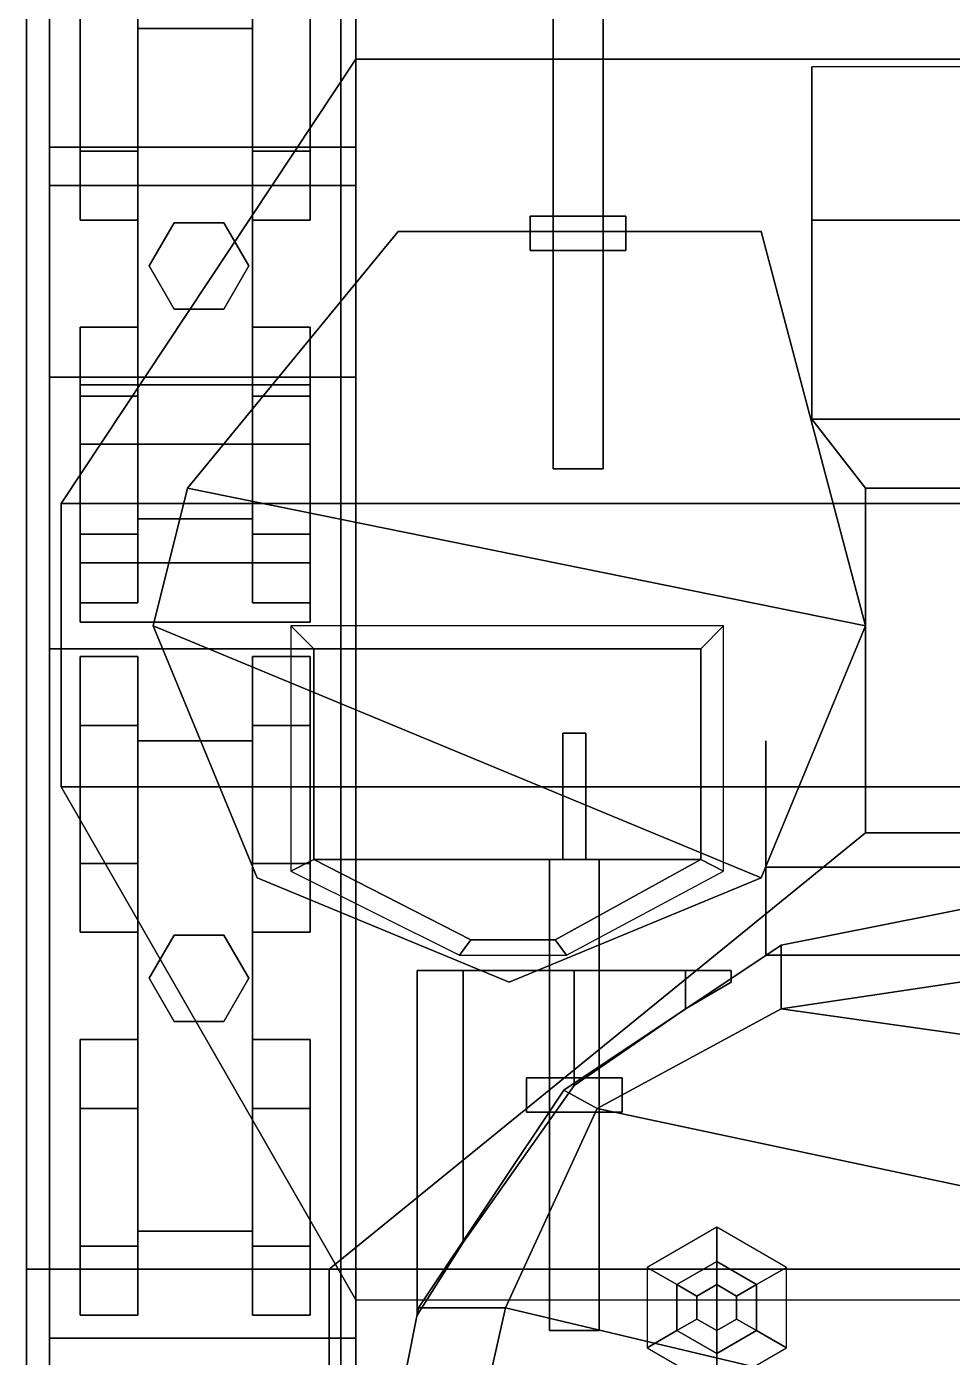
# Model space of a CAD drawing. Header units: millimetres. Extents: x -1.3 to 1.3, y -3.7 to 17.7.
# Drawn here: x -1.32 to -0.111, y 0.95 to 2.688 of the extents above; entities that cross this region are included whole.
import ezdxf

# ---------------------------------------------------------------- set-up
doc = ezdxf.new("R2010")
doc.units = ezdxf.units.MM
for name, color, linetype in [('DT-mg', 1, 'Continuous'), ('mg_turret', 2, 'Continuous'), ('mudguard', 3, 'Continuous'), ('sideshield', 4, 'Continuous'), ('suspension', 5, 'Continuous'), ('tracks', 5, 'Continuous'), ('turret', 2, 'Continuous'), ('wheel', 2, 'Continuous')]:
    doc.layers.add(name, color=color, linetype=linetype)

msp = doc.modelspace()

# ---------------------------------------------------------------- linework, layer by layer
for points in [[(-0.89, 3.095, 0.55), (-0.89, 2.645, 0.55), (-0.89, 2.645, 1.485), (-0.89, 3.365, 1.1)], [(-0.89, 3.365, 1.1), (-0.89, 2.645, 1.485), (0.89, 2.645, 1.485), (0.89, 3.365, 1.1)], [(0.89, 3.095, 0.55), (0.89, -2.845, 0.55), (-0.89, -2.845, 0.55), (-0.89, 3.095, 0.55)], [(-0.89, 1.025, 1.4), (-1.275, 1.695, 1.4), (-1.275, 2.065, 1.4), (-0.89, 2.645, 1.4)], [(-1.275, 2.065, 1.485), (1.275, 2.065, 1.485), (0.89, 2.645, 1.485), (-0.89, 2.645, 1.485)], [(-0.89, 2.645, 1.4), (-1.275, 2.065, 1.4), (-1.275, 2.065, 1.485), (-0.89, 2.645, 1.485)], [(-0.89, 2.645, 0.55), (-0.89, 1.025, 0.55), (-0.89, 1.025, 1.4), (-0.89, 2.645, 1.4)], [(-0.295, 2.435, 1.86), (0.295, 2.435, 1.86), (0.295, 2.635, 1.485), (-0.295, 2.635, 1.485)], [(-0.295, 2.635, 1.485), (-0.295, 2.175, 1.485), (-0.295, 2.175, 1.86), (-0.295, 2.435, 1.86)], [(-0.295, 2.175, 1.86), (0.295, 2.175, 1.86), (0.295, 2.435, 1.86), (-0.295, 2.435, 1.86)], [(-0.225, 2.085, 1.86), (0.225, 2.085, 1.86), (0.295, 2.175, 1.86), (-0.295, 2.175, 1.86)], [(-0.295, 2.175, 1.485), (-0.225, 2.085, 1.485), (-0.225, 2.085, 1.86), (-0.295, 2.175, 1.86)], [(-0.225, 1.635, 1.86), (0.225, 1.635, 1.86), (0.225, 2.085, 1.86), (-0.225, 2.085, 1.86)], [(-0.225, 2.085, 1.485), (-0.225, 1.635, 1.485), (-0.225, 1.635, 1.86), (-0.225, 2.085, 1.86)], [(-1.275, 1.695, 1.485), (1.275, 1.695, 1.485), (1.275, 2.065, 1.485), (-1.275, 2.065, 1.485)], [(-1.275, 2.065, 1.4), (-1.275, 1.695, 1.4), (-1.275, 1.695, 1.485), (-1.275, 2.065, 1.485)], [(-0.89, 1.025, 1.485), (0.89, 1.025, 1.485), (1.275, 1.695, 1.485), (-1.275, 1.695, 1.485)], [(-1.275, 1.695, 1.4), (-0.89, 1.025, 1.4), (-0.89, 1.025, 1.485), (-1.275, 1.695, 1.485)], [(-0.925, 1.065, 1.86), (0.915, 1.065, 1.86), (0.225, 1.635, 1.86), (-0.225, 1.635, 1.86)], [(-0.225, 1.635, 1.485), (-0.925, 1.065, 1.485), (-0.925, 1.065, 1.86), (-0.225, 1.635, 1.86)], [(-0.925, 0.695, 1.86), (0.915, 0.695, 1.86), (0.915, 1.065, 1.86), (-0.925, 1.065, 1.86)], [(-0.925, 1.065, 1.43), (-0.925, 0.695, 1.41), (-0.925, 0.695, 1.86), (-0.925, 1.065, 1.86)], [(-0.89, 1.025, 0.55), (-0.89, -2.845, 0.55), (-0.89, -2.845, 1.25), (-0.89, 1.025, 1.43)]]:
    msp.add_3dface(points)
at = {"layer": 'DT-mg'}
for points in [[(-0.6325, 2.725, 1.74), (-0.6325, 2.725, 1.675), (-0.6325, 2.11, 1.675), (-0.6325, 2.11, 1.74)], [(-0.6325, 2.11, 1.675), (-0.6325, 2.725, 1.675), (-0.5675, 2.725, 1.675), (-0.5675, 2.11, 1.675)], [(-0.5675, 2.11, 1.74), (-0.5675, 2.725, 1.74), (-0.6325, 2.725, 1.74), (-0.6325, 2.11, 1.74)], [(-0.5675, 2.11, 1.675), (-0.5675, 2.725, 1.675), (-0.5675, 2.725, 1.74), (-0.5675, 2.11, 1.74)], [(-0.6625, 2.44, 1.765), (-0.6625, 2.44, 1.64), (-0.6625, 2.395, 1.64), (-0.6625, 2.395, 1.765)], [(-0.5375, 2.44, 1.765), (-0.5375, 2.44, 1.64), (-0.6625, 2.44, 1.64), (-0.6625, 2.44, 1.765)], [(-0.6625, 2.395, 1.64), (-0.6625, 2.44, 1.64), (-0.5375, 2.44, 1.64), (-0.5375, 2.395, 1.64)], [(-0.5375, 2.395, 1.765), (-0.5375, 2.44, 1.765), (-0.6625, 2.44, 1.765), (-0.6625, 2.395, 1.765)], [(-0.5375, 2.395, 1.64), (-0.5375, 2.44, 1.64), (-0.5375, 2.44, 1.765), (-0.5375, 2.395, 1.765)], [(-0.6625, 2.395, 1.765), (-0.6625, 2.395, 1.64), (-0.5375, 2.395, 1.64), (-0.5375, 2.395, 1.765)], [(-0.62, 1.765, 2.355), (-0.62, 1.765, 2.325), (-0.62, 1.6, 2.325), (-0.62, 1.6, 2.355)], [(-0.59, 1.765, 2.355), (-0.59, 1.765, 2.325), (-0.62, 1.765, 2.325), (-0.62, 1.765, 2.355)], [(-0.62, 1.6, 2.325), (-0.62, 1.765, 2.325), (-0.59, 1.765, 2.325), (-0.59, 1.6, 2.325)], [(-0.59, 1.6, 2.355), (-0.59, 1.765, 2.355), (-0.62, 1.765, 2.355), (-0.62, 1.6, 2.355)], [(-0.59, 1.6, 2.325), (-0.59, 1.765, 2.325), (-0.59, 1.765, 2.355), (-0.59, 1.6, 2.355)], [(-0.6375, 1.6, 2.36), (-0.6375, 1.6, 2.295), (-0.6375, 0.985, 2.295), (-0.6375, 0.985, 2.36)], [(-0.5725, 1.6, 2.36), (-0.5725, 1.6, 2.295), (-0.6375, 1.6, 2.295), (-0.6375, 1.6, 2.36)], [(-0.6375, 0.985, 2.295), (-0.6375, 1.6, 2.295), (-0.5725, 1.6, 2.295), (-0.5725, 0.985, 2.295)], [(-0.5725, 0.985, 2.36), (-0.5725, 1.6, 2.36), (-0.6375, 1.6, 2.36), (-0.6375, 0.985, 2.36)], [(-0.5725, 0.985, 2.295), (-0.5725, 1.6, 2.295), (-0.5725, 1.6, 2.36), (-0.5725, 0.985, 2.36)], [(-0.6675, 1.315, 2.385), (-0.6675, 1.315, 2.26), (-0.6675, 1.27, 2.26), (-0.6675, 1.27, 2.385)], [(-0.5425, 1.315, 2.385), (-0.5425, 1.315, 2.26), (-0.6675, 1.315, 2.26), (-0.6675, 1.315, 2.385)], [(-0.6675, 1.27, 2.26), (-0.6675, 1.315, 2.26), (-0.5425, 1.315, 2.26), (-0.5425, 1.27, 2.26)], [(-0.5425, 1.27, 2.385), (-0.5425, 1.315, 2.385), (-0.6675, 1.315, 2.385), (-0.6675, 1.27, 2.385)], [(-0.5425, 1.27, 2.26), (-0.5425, 1.315, 2.26), (-0.5425, 1.315, 2.385), (-0.5425, 1.27, 2.385)], [(-0.6675, 1.27, 2.385), (-0.6675, 1.27, 2.26), (-0.5425, 1.27, 2.26), (-0.5425, 1.27, 2.385)]]:
    msp.add_3dface(points, dxfattribs=at)
at = {"layer": 'mg_turret'}
for points in [[(-0.835, 2.42, 1.895), (-1.11, 2.085, 1.935), (-0.225, 1.905, 1.96), (-0.3612, 2.42, 1.895)], [(-0.835, 2.42, 1.485), (-1.11, 2.085, 1.485), (-1.11, 2.085, 1.935), (-0.835, 2.42, 1.895)], [(-0.3612, 2.42, 1.485), (-0.835, 2.42, 1.485), (-0.835, 2.42, 1.895), (-0.3612, 2.42, 1.895)], [(-0.225, 1.905, 1.485), (-0.3612, 2.42, 1.485), (-0.3612, 2.42, 1.895), (-0.225, 1.905, 1.96)], [(-1.11, 2.085, 1.935), (-1.155, 1.905, 1.96), (-0.3612, 1.5762, 1.96), (-0.225, 1.905, 1.96)], [(-1.11, 2.085, 1.485), (-1.155, 1.905, 1.485), (-1.155, 1.905, 1.96), (-1.11, 2.085, 1.935)], [(-1.155, 1.905, 1.96), (-1.0188, 1.5762, 1.96), (-0.69, 1.44, 1.96), (-0.3612, 1.5762, 1.96)], [(-1.155, 1.905, 1.485), (-1.0188, 1.5762, 1.485), (-1.0188, 1.5762, 1.96), (-1.155, 1.905, 1.96)], [(-0.975, 1.905, 1.96), (-0.975, 1.585, 1.96), (-0.945, 1.6, 2.01), (-0.945, 1.875, 2.01)], [(-0.41, 1.905, 1.96), (-0.975, 1.905, 1.96), (-0.945, 1.875, 2.01), (-0.44, 1.875, 2.01)], [(-0.44, 1.875, 2.01), (-0.44, 1.6, 2.01), (-0.41, 1.585, 1.96), (-0.41, 1.905, 1.96)], [(-0.3612, 1.5762, 1.485), (-0.225, 1.905, 1.485), (-0.225, 1.905, 1.96), (-0.3612, 1.5762, 1.96)], [(-0.945, 1.875, 2.01), (-0.945, 1.6, 2.01), (-0.44, 1.6, 2.01), (-0.44, 1.875, 2.01)], [(-0.975, 1.585, 1.96), (-0.755, 1.475, 1.96), (-0.74, 1.495, 2.01), (-0.945, 1.6, 2.01)], [(-0.945, 1.6, 2.01), (-0.74, 1.495, 2.01), (-0.63, 1.495, 2.01), (-0.44, 1.6, 2.01)], [(-0.44, 1.6, 2.01), (-0.63, 1.495, 2.01), (-0.615, 1.475, 1.96), (-0.41, 1.585, 1.96)], [(-1.0188, 1.5762, 1.485), (-0.69, 1.44, 1.485), (-0.69, 1.44, 1.96), (-1.0188, 1.5762, 1.96)], [(-0.69, 1.44, 1.485), (-0.3612, 1.5762, 1.485), (-0.3612, 1.5762, 1.96), (-0.69, 1.44, 1.96)], [(-0.63, 1.495, 2.01), (-0.74, 1.495, 2.01), (-0.755, 1.475, 1.96), (-0.615, 1.475, 1.96)]]:
    msp.add_3dface(points, dxfattribs=at)
at = {"layer": 'mudguard'}
for points in [[(-1.32, 3.42, 1.43), (-0.89, 3.42, 1.43), (-0.89, 1.065, 1.43), (-1.32, 1.065, 1.43)], [(-0.89, 3.42, 1.43), (-1.32, 3.42, 1.43), (-1.32, 1.065, 1.43), (-0.89, 1.065, 1.43)], [(-1.32, 1.065, 1.43), (-0.89, 1.065, 1.43), (-0.89, -2.845, 1.25), (-1.32, -2.845, 1.25)], [(-0.89, 1.065, 1.43), (-1.32, 1.065, 1.43), (-1.32, -2.845, 1.25), (-0.89, -2.845, 1.25)]]:
    msp.add_3dface(points, dxfattribs=at)
at = {"layer": 'sideshield'}
for points in [[(-1.29, 2.565, 0.38), (-1.29, 2.5, 0.31), (-1.29, -2.43, 0.31), (-1.29, -2.51, 0.38)], [(-1.29, 2.5, 0.31), (-1.29, 2.565, 0.38), (-1.29, -2.51, 0.38), (-1.29, -2.43, 0.31)], [(-1.29, 2.53, 0.56), (-1.29, 2.565, 0.38), (-1.29, -2.51, 0.38), (-1.29, -2.465, 0.56)], [(-1.29, 2.565, 0.38), (-1.29, 2.53, 0.56), (-1.29, -2.465, 0.56), (-1.29, -2.51, 0.38)], [(-1.29, 2.53, 0.56), (-1.29, -2.465, 0.56), (-1.29, -2.395, 0.855), (-1.29, 2.48, 0.855)], [(-0.89, 2.48, 0.855), (-0.89, 2.53, 0.56), (-1.29, 2.53, 0.56), (-1.29, 2.48, 0.855)], [(-0.89, 2.53, 0.56), (-0.89, -2.465, 0.56), (-1.29, -2.465, 0.56), (-1.29, 2.53, 0.56)], [(-1.29, 2.48, 0.855), (-1.29, -2.395, 0.855), (-0.89, -2.395, 0.855), (-0.89, 2.48, 0.855)], [(-0.89, 2.48, 1.11), (-0.89, 2.48, 0.855), (-1.29, 2.48, 0.855), (-1.29, 2.48, 0.925)], [(-1.29, 2.48, 0.925), (-1.29, 2.23, 0.925), (-0.89, 2.23, 1.11), (-0.89, 2.48, 1.11)], [(-1.29, 2.48, 0.855), (-1.29, 2.23, 0.855), (-1.29, 2.23, 0.925), (-1.29, 2.48, 0.925)], [(-1.29, 2.23, 0.925), (-1.29, 2.23, 0.855), (-0.89, 2.23, 0.855), (-0.89, 2.23, 1.11)], [(-1.29, 1.875, 0.925), (-1.29, 0.975, 0.925), (-0.89, 0.975, 1.1), (-0.89, 1.875, 1.11)], [(-0.89, 1.875, 1.11), (-0.89, 1.875, 0.855), (-1.29, 1.875, 0.855), (-1.29, 1.875, 0.925)], [(-1.29, 1.875, 0.855), (-1.29, 0.975, 0.855), (-1.29, 0.975, 0.925), (-1.29, 1.875, 0.925)], [(-1.29, 0.975, 0.925), (-1.29, 0.975, 0.855), (-0.89, 0.975, 0.855), (-0.89, 0.975, 1.1)]]:
    msp.add_3dface(points, dxfattribs=at)
at = {"layer": 'suspension'}
for points in [[(-1.175, 2.685, 0.13), (-1.175, 2.045, 0.13), (-1.175, 2.045, 0.24), (-1.175, 2.685, 0.24)], [(-1.025, 2.685, 0.24), (-1.025, 2.685, 0.13), (-1.175, 2.685, 0.13), (-1.175, 2.685, 0.24)], [(-1.025, 2.685, 0.13), (-1.025, 2.045, 0.13), (-1.175, 2.045, 0.13), (-1.175, 2.685, 0.13)], [(-1.175, 2.685, 0.24), (-1.175, 2.045, 0.24), (-1.025, 2.045, 0.24), (-1.025, 2.685, 0.24)], [(-1.025, 2.045, 0.24), (-1.025, 2.045, 0.13), (-1.025, 2.685, 0.13), (-1.025, 2.685, 0.24)], [(-1.1275, 2.4313, 0.24), (-1.16, 2.375, 0.24), (-1.16, 2.375, 0.56), (-1.1275, 2.4313, 0.56)], [(-1.0625, 2.4313, 0.24), (-1.1275, 2.4313, 0.24), (-1.1275, 2.4313, 0.56), (-1.0625, 2.4313, 0.56)], [(-1.03, 2.375, 0.24), (-1.0625, 2.4313, 0.24), (-1.0625, 2.4313, 0.56), (-1.03, 2.375, 0.56)], [(-1.16, 2.375, 0.24), (-1.1275, 2.3187, 0.24), (-1.1275, 2.3187, 0.56), (-1.16, 2.375, 0.56)], [(-1.0625, 2.3187, 0.24), (-1.03, 2.375, 0.24), (-1.03, 2.375, 0.56), (-1.0625, 2.3187, 0.56)], [(-1.1275, 2.3187, 0.24), (-1.0625, 2.3187, 0.24), (-1.0625, 2.3187, 0.56), (-1.1275, 2.3187, 0.56)], [(-1.175, 2.045, 0.24), (-1.175, 2.045, 0.13), (-1.025, 2.045, 0.13), (-1.025, 2.045, 0.24)], [(-1.025, 1.755, 0.24), (-1.025, 1.755, 0.13), (-1.175, 1.755, 0.13), (-1.175, 1.755, 0.24)], [(-1.175, 1.755, 0.13), (-1.175, 1.115, 0.13), (-1.175, 1.115, 0.24), (-1.175, 1.755, 0.24)], [(-1.025, 1.755, 0.13), (-1.025, 1.115, 0.13), (-1.175, 1.115, 0.13), (-1.175, 1.755, 0.13)], [(-1.175, 1.755, 0.24), (-1.175, 1.115, 0.24), (-1.025, 1.115, 0.24), (-1.025, 1.755, 0.24)], [(-1.025, 1.115, 0.24), (-1.025, 1.115, 0.13), (-1.025, 1.755, 0.13), (-1.025, 1.755, 0.24)], [(-1.1275, 1.5013, 0.24), (-1.16, 1.445, 0.24), (-1.16, 1.445, 0.56), (-1.1275, 1.5013, 0.56)], [(-1.0625, 1.5013, 0.24), (-1.1275, 1.5013, 0.24), (-1.1275, 1.5013, 0.56), (-1.0625, 1.5013, 0.56)], [(-1.03, 1.445, 0.24), (-1.0625, 1.5013, 0.24), (-1.0625, 1.5013, 0.56), (-1.03, 1.445, 0.56)], [(-1.16, 1.445, 0.24), (-1.1275, 1.3887, 0.24), (-1.1275, 1.3887, 0.56), (-1.16, 1.445, 0.56)], [(-1.0625, 1.3887, 0.24), (-1.03, 1.445, 0.24), (-1.03, 1.445, 0.56), (-1.0625, 1.3887, 0.56)], [(-1.1275, 1.3887, 0.24), (-1.0625, 1.3887, 0.24), (-1.0625, 1.3887, 0.56), (-1.1275, 1.3887, 0.56)], [(-1.175, 1.115, 0.24), (-1.175, 1.115, 0.13), (-1.025, 1.115, 0.13), (-1.025, 1.115, 0.24)]]:
    msp.add_3dface(points, dxfattribs=at)
at = {"layer": 'tracks'}
for points in [[(-0.91, 3.185, 1.34), (-1.29, 3.185, 1.34), (-1.29, -3.29, 1.185), (-0.91, -3.29, 1.185)], [(-1.29, 3.185, 1.34), (-0.91, 3.185, 1.34), (-0.91, -3.29, 1.185), (-1.29, -3.29, 1.185)], [(-1.29, -2.63), (-0.91, -2.63), (-0.91, 2.735), (-1.29, 2.735)], [(-0.91, -2.63), (-1.29, -2.63), (-1.29, 2.735), (-0.91, 2.735)]]:
    msp.add_3dface(points, dxfattribs=at)
at = {"layer": 'turret'}
for points in [[(-0.355, 1.755, 2.02), (-0.355, 1.59, 2.02), (-0.355, 1.59, 2.5), (-0.355, 1.755, 2.5)], [(-0.355, 1.59, 2.02), (-0.355, 1.755, 2.02), (-0.355, 1.755, 2.5), (-0.355, 1.59, 2.5)], [(-0.355, 1.59, 2.02), (-0.355, 1.475, 2.02), (-0.355, 1.475, 2.5), (-0.355, 1.59, 2.5)], [(0.355, 1.59, 2.5), (0.355, 1.59, 2.02), (-0.355, 1.59, 2.02), (-0.355, 1.59, 2.5)], [(0.355, 1.59, 2.02), (0.355, 1.475, 2.02), (-0.355, 1.475, 2.02), (-0.355, 1.59, 2.02)], [(-0.355, 1.59, 2.5), (-0.355, 1.475, 2.5), (0.355, 1.475, 2.5), (0.355, 1.59, 2.5)], [(-0.3348, 1.4884, 2.525), (0, 1.555, 2.525), (0, 1.555, 1.86), (-0.3348, 1.4884, 1.86)], [(-0.3348, 1.405, 2.595), (0, 1.455, 2.595), (0, 1.555, 2.525), (-0.3348, 1.4884, 2.525)], [(-0.6187, 1.2987, 2.525), (-0.3348, 1.4884, 2.525), (-0.3348, 1.4884, 1.86), (-0.6187, 1.2987, 1.86)], [(-0.575, 1.275, 2.595), (-0.3348, 1.405, 2.595), (-0.3348, 1.4884, 2.525), (-0.6187, 1.2987, 2.525)], [(-0.75, 1.455, 2.4), (-0.81, 1.455, 2.255), (-0.81, 1.005, 2.255), (-0.75, 1.1, 2.4)], [(-0.81, 1.455, 2.255), (-0.75, 1.455, 2.11), (-0.75, 1.1, 2.11), (-0.81, 1.005, 2.255)], [(-0.81, 1.455, 2.255), (-0.75, 1.455, 2.4), (-0.75, 1.1, 2.4), (-0.81, 1.005, 2.255)], [(-0.75, 1.455, 2.11), (-0.81, 1.455, 2.255), (-0.81, 1.005, 2.255), (-0.75, 1.1, 2.11)], [(-0.605, 1.455, 2.46), (-0.75, 1.455, 2.4), (-0.75, 1.1, 2.4), (-0.605, 1.305, 2.46)], [(-0.75, 1.455, 2.11), (-0.605, 1.455, 2.05), (-0.605, 1.305, 2.05), (-0.75, 1.1, 2.11)], [(-0.75, 1.455, 2.4), (-0.605, 1.455, 2.46), (-0.605, 1.305, 2.46), (-0.75, 1.1, 2.4)], [(-0.605, 1.455, 2.05), (-0.75, 1.455, 2.11), (-0.75, 1.1, 2.11), (-0.605, 1.305, 2.05)], [(-0.46, 1.455, 2.4), (-0.605, 1.455, 2.46), (-0.605, 1.305, 2.46), (-0.46, 1.405, 2.4)], [(-0.605, 1.455, 2.05), (-0.46, 1.455, 2.11), (-0.46, 1.405, 2.11), (-0.605, 1.305, 2.05)], [(-0.605, 1.455, 2.46), (-0.46, 1.455, 2.4), (-0.46, 1.405, 2.4), (-0.605, 1.305, 2.46)], [(-0.46, 1.455, 2.11), (-0.605, 1.455, 2.05), (-0.605, 1.305, 2.05), (-0.46, 1.405, 2.11)], [(-0.4, 1.455, 2.255), (-0.46, 1.455, 2.4), (-0.46, 1.405, 2.4), (-0.4, 1.44, 2.255)], [(-0.46, 1.455, 2.11), (-0.4, 1.455, 2.255), (-0.4, 1.44, 2.255), (-0.46, 1.405, 2.11)], [(-0.46, 1.455, 2.4), (-0.4, 1.455, 2.255), (-0.4, 1.44, 2.255), (-0.46, 1.405, 2.4)], [(-0.4, 1.455, 2.255), (-0.46, 1.455, 2.11), (-0.46, 1.405, 2.11), (-0.4, 1.44, 2.255)], [(0.3348, 1.405, 2.595), (0, 1.455, 2.595), (-0.3348, 1.405, 2.595), (0.585, 1.275, 2.595)], [(0.585, 1.275, 2.595), (-0.3348, 1.405, 2.595), (-0.575, 1.275, 2.595), (0.65, 1.0148, 2.595)], [(-0.8084, 1.0148, 2.525), (-0.6187, 1.2987, 2.525), (-0.6187, 1.2987, 1.86), (-0.8084, 1.0148, 1.86)], [(-0.695, 1.0148, 2.595), (-0.575, 1.275, 2.595), (-0.6187, 1.2987, 2.525), (-0.8084, 1.0148, 2.525)], [(0.65, 1.0148, 2.595), (-0.575, 1.275, 2.595), (-0.695, 1.0148, 2.595), (0.715, 0.68, 2.595)], [(-0.4191, 1.12, 2.595), (-0.51, 1.0675, 2.595), (-0.471, 1.045, 2.685), (-0.4191, 1.075, 2.685)], [(-0.3281, 1.0675, 2.595), (-0.4191, 1.12, 2.595), (-0.4191, 1.075, 2.685), (-0.3671, 1.045, 2.685)], [(-0.51, 1.0675, 2.595), (-0.51, 0.9625, 2.595), (-0.471, 0.985, 2.685), (-0.471, 1.045, 2.685)], [(-0.4191, 1.075, 2.745), (-0.471, 1.045, 2.745), (-0.445, 1.03, 2.825), (-0.4191, 1.045, 2.825)], [(-0.4191, 1.075, 2.685), (-0.471, 1.045, 2.685), (-0.471, 1.045, 2.745), (-0.4191, 1.075, 2.745)], [(-0.3671, 1.045, 2.745), (-0.4191, 1.075, 2.745), (-0.4191, 1.045, 2.825), (-0.3931, 1.03, 2.825)], [(-0.3671, 1.045, 2.685), (-0.4191, 1.075, 2.685), (-0.4191, 1.075, 2.745), (-0.3671, 1.045, 2.745)], [(-0.3281, 0.9625, 2.595), (-0.3281, 1.0675, 2.595), (-0.3671, 1.045, 2.685), (-0.3671, 0.985, 2.685)], [(-0.471, 1.045, 2.745), (-0.471, 0.985, 2.745), (-0.445, 1, 2.825), (-0.445, 1.03, 2.825)], [(-0.471, 1.045, 2.685), (-0.471, 0.985, 2.685), (-0.471, 0.985, 2.745), (-0.471, 1.045, 2.745)], [(-0.445, 1.03, 2.825), (-0.445, 1, 2.825), (-0.4191, 0.985, 2.825), (-0.4191, 1.045, 2.825)], [(-0.4191, 1.045, 2.825), (-0.4191, 0.985, 2.825), (-0.3931, 1, 2.825), (-0.3931, 1.03, 2.825)], [(-0.3671, 0.985, 2.745), (-0.3671, 1.045, 2.745), (-0.3931, 1.03, 2.825), (-0.3931, 1, 2.825)], [(-0.3671, 0.985, 2.685), (-0.3671, 1.045, 2.685), (-0.3671, 1.045, 2.745), (-0.3671, 0.985, 2.745)], [(-0.875, 0.68, 2.525), (-0.8084, 1.0148, 2.525), (-0.8084, 1.0148, 1.86), (-0.875, 0.68, 1.86)], [(-0.77, 0.68, 2.595), (-0.695, 1.0148, 2.595), (-0.8084, 1.0148, 2.525), (-0.875, 0.68, 2.525)], [(0.715, 0.68, 2.595), (-0.695, 1.0148, 2.595), (-0.77, 0.68, 2.595), (0.65, 0.3452, 2.595)], [(-0.471, 0.985, 2.745), (-0.4191, 0.955, 2.745), (-0.4191, 0.985, 2.825), (-0.445, 1, 2.825)], [(-0.4191, 0.955, 2.745), (-0.3671, 0.985, 2.745), (-0.3931, 1, 2.825), (-0.4191, 0.985, 2.825)], [(-0.51, 0.9625, 2.595), (-0.4191, 0.91, 2.595), (-0.4191, 0.955, 2.685), (-0.471, 0.985, 2.685)], [(-0.471, 0.985, 2.685), (-0.4191, 0.955, 2.685), (-0.4191, 0.955, 2.745), (-0.471, 0.985, 2.745)], [(-0.4191, 0.91, 2.595), (-0.3281, 0.9625, 2.595), (-0.3671, 0.985, 2.685), (-0.4191, 0.955, 2.685)], [(-0.4191, 0.955, 2.685), (-0.3671, 0.985, 2.685), (-0.3671, 0.985, 2.745), (-0.4191, 0.955, 2.745)]]:
    msp.add_3dface(points, dxfattribs=at)
at = {"layer": 'wheel'}
for points in [[(-1.25, 2.525, 0.3409), (-1.25, 2.705, 0.3409), (-1.25, 2.795, 0.185), (-1.25, 2.435, 0.185)], [(-1.25, 2.435, 0.185), (-1.25, 2.795, 0.185), (-1.25, 2.705, 0.0291), (-1.25, 2.525, 0.0291)], [(-1.175, 2.435, 0.185), (-1.175, 2.795, 0.185), (-1.175, 2.705, 0.3409), (-1.175, 2.525, 0.3409)], [(-1.175, 2.525, 0.0291), (-1.175, 2.705, 0.0291), (-1.175, 2.795, 0.185), (-1.175, 2.435, 0.185)], [(-1.025, 2.525, 0.3409), (-1.025, 2.705, 0.3409), (-1.025, 2.795, 0.185), (-1.025, 2.435, 0.185)], [(-1.025, 2.435, 0.185), (-1.025, 2.795, 0.185), (-1.025, 2.705, 0.0291), (-1.025, 2.525, 0.0291)], [(-0.95, 2.435, 0.185), (-0.95, 2.795, 0.185), (-0.95, 2.705, 0.3409), (-0.95, 2.525, 0.3409)], [(-0.95, 2.525, 0.0291), (-0.95, 2.705, 0.0291), (-0.95, 2.795, 0.185), (-0.95, 2.435, 0.185)], [(-1.175, 2.705, 0.0291), (-1.175, 2.525, 0.0291), (-1.25, 2.525, 0.0291), (-1.25, 2.705, 0.0291)], [(-1.175, 2.525, 0.3409), (-1.175, 2.705, 0.3409), (-1.25, 2.705, 0.3409), (-1.25, 2.525, 0.3409)], [(-0.95, 2.705, 0.0291), (-0.95, 2.525, 0.0291), (-1.025, 2.525, 0.0291), (-1.025, 2.705, 0.0291)], [(-0.95, 2.525, 0.3409), (-0.95, 2.705, 0.3409), (-1.025, 2.705, 0.3409), (-1.025, 2.525, 0.3409)], [(-1.175, 2.435, 0.185), (-1.175, 2.525, 0.3409), (-1.25, 2.525, 0.3409), (-1.25, 2.435, 0.185)], [(-1.175, 2.525, 0.0291), (-1.175, 2.435, 0.185), (-1.25, 2.435, 0.185), (-1.25, 2.525, 0.0291)], [(-0.95, 2.435, 0.185), (-0.95, 2.525, 0.3409), (-1.025, 2.525, 0.3409), (-1.025, 2.435, 0.185)], [(-0.95, 2.525, 0.0291), (-0.95, 2.435, 0.185), (-1.025, 2.435, 0.185), (-1.025, 2.525, 0.0291)], [(-1.25, 2.025, 0.3409), (-1.25, 2.205, 0.3409), (-1.25, 2.295, 0.185), (-1.25, 1.935, 0.185)], [(-1.175, 2.205, 0.3409), (-1.175, 2.295, 0.185), (-1.25, 2.295, 0.185), (-1.25, 2.205, 0.3409)], [(-1.25, 1.935, 0.185), (-1.25, 2.295, 0.185), (-1.25, 2.205, 0.0291), (-1.25, 2.025, 0.0291)], [(-1.175, 2.295, 0.185), (-1.175, 2.205, 0.0291), (-1.25, 2.205, 0.0291), (-1.25, 2.295, 0.185)], [(-1.175, 1.935, 0.185), (-1.175, 2.295, 0.185), (-1.175, 2.205, 0.3409), (-1.175, 2.025, 0.3409)], [(-1.175, 2.025, 0.0291), (-1.175, 2.205, 0.0291), (-1.175, 2.295, 0.185), (-1.175, 1.935, 0.185)], [(-1.025, 2.025, 0.3409), (-1.025, 2.205, 0.3409), (-1.025, 2.295, 0.185), (-1.025, 1.935, 0.185)], [(-0.95, 2.205, 0.3409), (-0.95, 2.295, 0.185), (-1.025, 2.295, 0.185), (-1.025, 2.205, 0.3409)], [(-1.025, 1.935, 0.185), (-1.025, 2.295, 0.185), (-1.025, 2.205, 0.0291), (-1.025, 2.025, 0.0291)], [(-0.95, 2.295, 0.185), (-0.95, 2.205, 0.0291), (-1.025, 2.205, 0.0291), (-1.025, 2.295, 0.185)], [(-0.95, 1.935, 0.185), (-0.95, 2.295, 0.185), (-0.95, 2.205, 0.3409), (-0.95, 2.025, 0.3409)], [(-0.95, 2.025, 0.0291), (-0.95, 2.205, 0.0291), (-0.95, 2.295, 0.185), (-0.95, 1.935, 0.185)], [(-0.95, 2.22, 1.12), (-0.95, 2.1425, 0.9858), (-1.25, 2.1425, 0.9858), (-1.25, 2.22, 1.12)], [(-1.25, 1.9875, 0.9858), (-1.25, 2.1425, 1.2542), (-1.25, 2.22, 1.12), (-1.25, 2.1425, 0.9858)], [(-0.95, 2.1425, 1.2542), (-0.95, 2.22, 1.12), (-1.25, 2.22, 1.12), (-1.25, 2.1425, 1.2542)], [(-0.95, 1.9875, 0.9858), (-0.95, 2.1425, 0.9858), (-0.95, 2.22, 1.12), (-0.95, 1.91, 1.12)], [(-0.95, 1.91, 1.12), (-0.95, 2.22, 1.12), (-0.95, 2.1425, 1.2542), (-0.95, 1.9875, 1.2542)], [(-1.175, 2.205, 0.0291), (-1.175, 2.025, 0.0291), (-1.25, 2.025, 0.0291), (-1.25, 2.205, 0.0291)], [(-1.175, 2.025, 0.3409), (-1.175, 2.205, 0.3409), (-1.25, 2.205, 0.3409), (-1.25, 2.025, 0.3409)], [(-0.95, 2.205, 0.0291), (-0.95, 2.025, 0.0291), (-1.025, 2.025, 0.0291), (-1.025, 2.205, 0.0291)], [(-0.95, 2.025, 0.3409), (-0.95, 2.205, 0.3409), (-1.025, 2.205, 0.3409), (-1.025, 2.025, 0.3409)], [(-1.25, 1.91, 1.12), (-1.25, 1.9875, 1.2542), (-1.25, 2.1425, 1.2542), (-1.25, 1.9875, 0.9858)], [(-0.95, 2.1425, 0.9858), (-0.95, 1.9875, 0.9858), (-1.25, 1.9875, 0.9858), (-1.25, 2.1425, 0.9858)], [(-0.95, 1.9875, 1.2542), (-0.95, 2.1425, 1.2542), (-1.25, 2.1425, 1.2542), (-1.25, 1.9875, 1.2542)], [(-1.175, 1.935, 0.185), (-1.175, 2.025, 0.3409), (-1.25, 2.025, 0.3409), (-1.25, 1.935, 0.185)], [(-1.175, 2.025, 0.0291), (-1.175, 1.935, 0.185), (-1.25, 1.935, 0.185), (-1.25, 2.025, 0.0291)], [(-0.95, 1.935, 0.185), (-0.95, 2.025, 0.3409), (-1.025, 2.025, 0.3409), (-1.025, 1.935, 0.185)], [(-0.95, 2.025, 0.0291), (-0.95, 1.935, 0.185), (-1.025, 1.935, 0.185), (-1.025, 2.025, 0.0291)], [(-0.95, 1.9875, 0.9858), (-0.95, 1.91, 1.12), (-1.25, 1.91, 1.12), (-1.25, 1.9875, 0.9858)], [(-0.95, 1.91, 1.12), (-0.95, 1.9875, 1.2542), (-1.25, 1.9875, 1.2542), (-1.25, 1.91, 1.12)], [(-1.25, 1.595, 0.3409), (-1.25, 1.775, 0.3409), (-1.25, 1.865, 0.185), (-1.25, 1.505, 0.185)], [(-1.175, 1.775, 0.3409), (-1.175, 1.865, 0.185), (-1.25, 1.865, 0.185), (-1.25, 1.775, 0.3409)], [(-1.25, 1.505, 0.185), (-1.25, 1.865, 0.185), (-1.25, 1.775, 0.0291), (-1.25, 1.595, 0.0291)], [(-1.175, 1.865, 0.185), (-1.175, 1.775, 0.0291), (-1.25, 1.775, 0.0291), (-1.25, 1.865, 0.185)], [(-1.175, 1.505, 0.185), (-1.175, 1.865, 0.185), (-1.175, 1.775, 0.3409), (-1.175, 1.595, 0.3409)], [(-1.175, 1.595, 0.0291), (-1.175, 1.775, 0.0291), (-1.175, 1.865, 0.185), (-1.175, 1.505, 0.185)], [(-1.025, 1.595, 0.3409), (-1.025, 1.775, 0.3409), (-1.025, 1.865, 0.185), (-1.025, 1.505, 0.185)], [(-0.95, 1.775, 0.3409), (-0.95, 1.865, 0.185), (-1.025, 1.865, 0.185), (-1.025, 1.775, 0.3409)], [(-1.025, 1.505, 0.185), (-1.025, 1.865, 0.185), (-1.025, 1.775, 0.0291), (-1.025, 1.595, 0.0291)], [(-0.95, 1.865, 0.185), (-0.95, 1.775, 0.0291), (-1.025, 1.775, 0.0291), (-1.025, 1.865, 0.185)], [(-0.95, 1.505, 0.185), (-0.95, 1.865, 0.185), (-0.95, 1.775, 0.3409), (-0.95, 1.595, 0.3409)], [(-0.95, 1.595, 0.0291), (-0.95, 1.775, 0.0291), (-0.95, 1.865, 0.185), (-0.95, 1.505, 0.185)], [(-1.175, 1.775, 0.0291), (-1.175, 1.595, 0.0291), (-1.25, 1.595, 0.0291), (-1.25, 1.775, 0.0291)], [(-1.175, 1.595, 0.3409), (-1.175, 1.775, 0.3409), (-1.25, 1.775, 0.3409), (-1.25, 1.595, 0.3409)], [(-0.95, 1.775, 0.0291), (-0.95, 1.595, 0.0291), (-1.025, 1.595, 0.0291), (-1.025, 1.775, 0.0291)], [(-0.95, 1.595, 0.3409), (-0.95, 1.775, 0.3409), (-1.025, 1.775, 0.3409), (-1.025, 1.595, 0.3409)], [(-1.175, 1.505, 0.185), (-1.175, 1.595, 0.3409), (-1.25, 1.595, 0.3409), (-1.25, 1.505, 0.185)], [(-1.175, 1.595, 0.0291), (-1.175, 1.505, 0.185), (-1.25, 1.505, 0.185), (-1.25, 1.595, 0.0291)], [(-0.95, 1.505, 0.185), (-0.95, 1.595, 0.3409), (-1.025, 1.595, 0.3409), (-1.025, 1.505, 0.185)], [(-0.95, 1.595, 0.0291), (-0.95, 1.505, 0.185), (-1.025, 1.505, 0.185), (-1.025, 1.595, 0.0291)], [(-1.175, 1.275, 0.3409), (-1.175, 1.365, 0.185), (-1.25, 1.365, 0.185), (-1.25, 1.275, 0.3409)], [(-1.25, 1.095, 0.3409), (-1.25, 1.275, 0.3409), (-1.25, 1.365, 0.185), (-1.25, 1.005, 0.185)], [(-1.175, 1.365, 0.185), (-1.175, 1.275, 0.0291), (-1.25, 1.275, 0.0291), (-1.25, 1.365, 0.185)], [(-1.25, 1.005, 0.185), (-1.25, 1.365, 0.185), (-1.25, 1.275, 0.0291), (-1.25, 1.095, 0.0291)], [(-1.175, 1.005, 0.185), (-1.175, 1.365, 0.185), (-1.175, 1.275, 0.3409), (-1.175, 1.095, 0.3409)], [(-1.175, 1.095, 0.0291), (-1.175, 1.275, 0.0291), (-1.175, 1.365, 0.185), (-1.175, 1.005, 0.185)], [(-0.95, 1.275, 0.3409), (-0.95, 1.365, 0.185), (-1.025, 1.365, 0.185), (-1.025, 1.275, 0.3409)], [(-1.025, 1.095, 0.3409), (-1.025, 1.275, 0.3409), (-1.025, 1.365, 0.185), (-1.025, 1.005, 0.185)], [(-0.95, 1.365, 0.185), (-0.95, 1.275, 0.0291), (-1.025, 1.275, 0.0291), (-1.025, 1.365, 0.185)], [(-1.025, 1.005, 0.185), (-1.025, 1.365, 0.185), (-1.025, 1.275, 0.0291), (-1.025, 1.095, 0.0291)], [(-0.95, 1.005, 0.185), (-0.95, 1.365, 0.185), (-0.95, 1.275, 0.3409), (-0.95, 1.095, 0.3409)], [(-0.95, 1.095, 0.0291), (-0.95, 1.275, 0.0291), (-0.95, 1.365, 0.185), (-0.95, 1.005, 0.185)], [(-1.175, 1.275, 0.0291), (-1.175, 1.095, 0.0291), (-1.25, 1.095, 0.0291), (-1.25, 1.275, 0.0291)], [(-1.175, 1.095, 0.3409), (-1.175, 1.275, 0.3409), (-1.25, 1.275, 0.3409), (-1.25, 1.095, 0.3409)], [(-0.95, 1.275, 0.0291), (-0.95, 1.095, 0.0291), (-1.025, 1.095, 0.0291), (-1.025, 1.275, 0.0291)], [(-0.95, 1.095, 0.3409), (-0.95, 1.275, 0.3409), (-1.025, 1.275, 0.3409), (-1.025, 1.095, 0.3409)], [(-1.175, 1.005, 0.185), (-1.175, 1.095, 0.3409), (-1.25, 1.095, 0.3409), (-1.25, 1.005, 0.185)], [(-1.175, 1.095, 0.0291), (-1.175, 1.005, 0.185), (-1.25, 1.005, 0.185), (-1.25, 1.095, 0.0291)], [(-0.95, 1.005, 0.185), (-0.95, 1.095, 0.3409), (-1.025, 1.095, 0.3409), (-1.025, 1.005, 0.185)], [(-0.95, 1.095, 0.0291), (-0.95, 1.005, 0.185), (-1.025, 1.005, 0.185), (-1.025, 1.095, 0.0291)]]:
    msp.add_3dface(points, dxfattribs=at)

doc.saveas('drawing.dxf')
